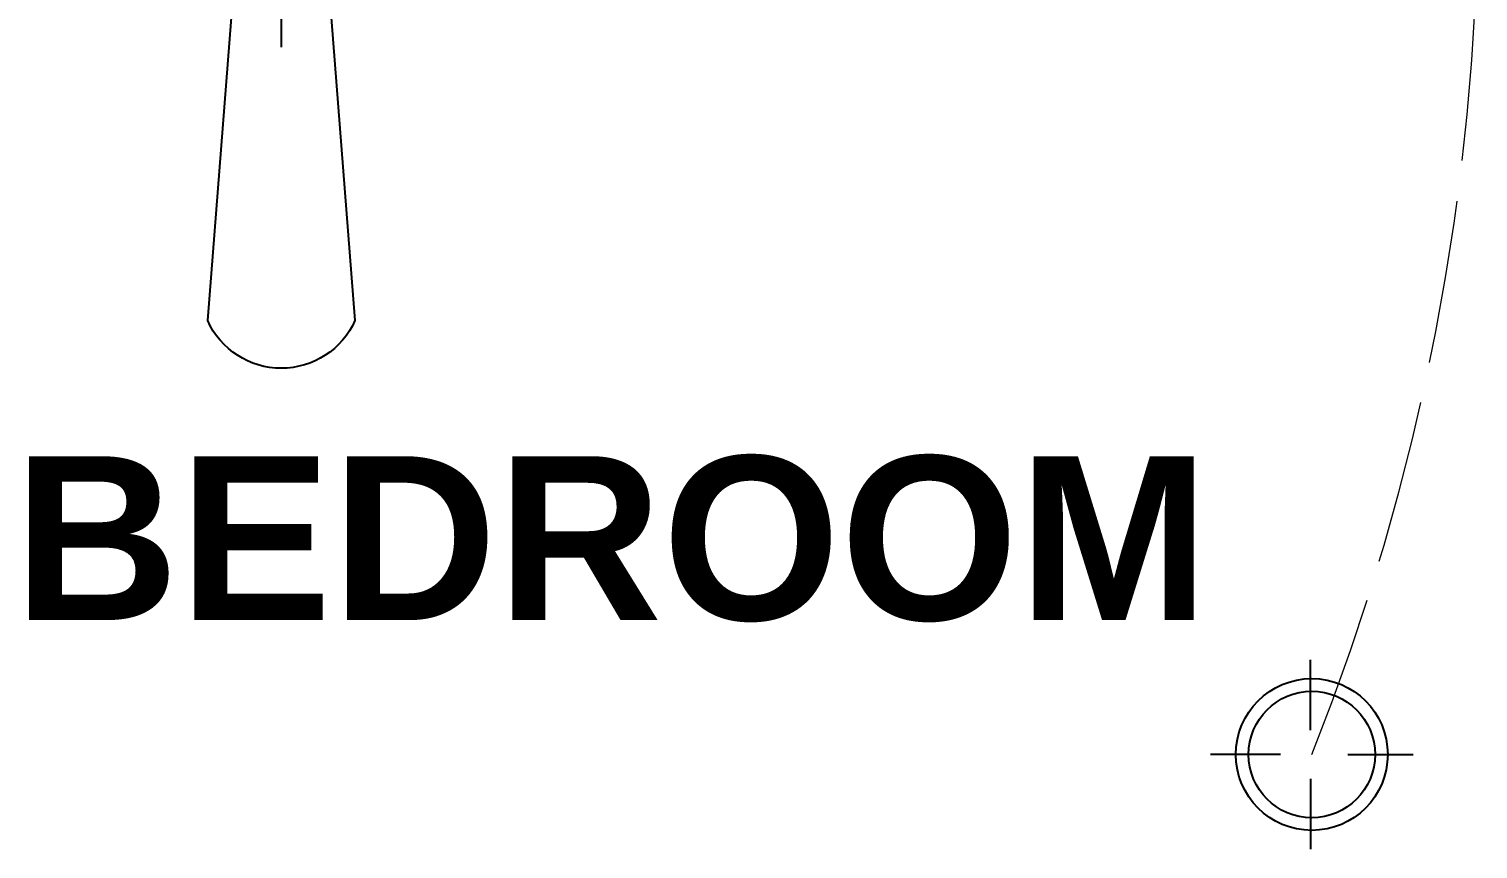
# Model space of a CAD drawing. Header units: inches. Extents: x 463 to 1759, y 367 to 863.
# Drawn here: x 574.5 to 627.5, y 566.5 to 596.6 of the extents above; entities that cross this region are included whole.
import ezdxf

# ---------------------------------------------------------------- set-up
doc = ezdxf.new("R2010")
doc.units = ezdxf.units.IN
doc.header["$LTSCALE"] = 0.5
doc.header["$MEASUREMENT"] = 0
doc.linetypes.add('ACAD_ISO02W100', pattern=[15, 12, -3])
doc.layers.add('DIMENSION TEXT', color=7, linetype='Continuous')
for name, color, linetype, lineweight in [('ELECTRICAL', 11, 'Continuous', 25), ('FALSE CEILING LIGHTS', 30, 'Continuous', 20), ('Fan', 153, 'Continuous', 20)]:
    doc.layers.add(name, color=color, linetype=linetype, lineweight=lineweight)
doc.layers.add('LAWN', color=170, linetype='Continuous', lineweight=5, plot=False)
doc.styles.get("Standard").update_dxf_attribs({"font": 'arialbd.ttf'})

# ---------------------------------------------------------------- blocks, each defined once
blk = doc.blocks.new('rt')
at = {"layer": 'Fan', "lineweight": 25}
for p, q in [((-86.2, -269.2), (-117.8, -674.3)), ((-43.1, -275.1), (-43.1, -397)), ((-0.1, -269.2), (31.6, -674.3))]:
    blk.add_line(p, q, dxfattribs=at)
at = {"layer": 'Fan', "lineweight": 25, "extrusion": (0, 0, -1)}
blk.add_ellipse((-43.1, -640.7), major_axis=(0.1, 81.9), ratio=1, start_param=1.991559, end_param=4.28803, dxfattribs=at)
blk = doc.blocks.new('LIGHT')
at = {"layer": 'ELECTRICAL', "lineweight": 25}
for p, q in [((3813.676, -268.021), (3813.676, -265.803)), ((3812.727, -268.794), (3810.509, -268.794)), ((3814.855, -268.794), (3816.919, -268.794)), ((3813.676, -269.567), (3813.676, -271.785))]:
    blk.add_line(p, q, dxfattribs=at)
for radius in [2.4, 2.4, 2, 2]:
    blk.add_circle((3813.714, -268.794), radius, dxfattribs=at)

msp = doc.modelspace()

# ---------------------------------------------------------------- linework, layer by layer
at = {"layer": 'LAWN', "color": 5, "linetype": 'ACAD_ISO02W100', "lineweight": 5}
msp.add_arc((542.172, 601.653), 85.339, 338.23182, 21.46101, dxfattribs=at)

# ---------------------------------------------------------------- block references
at = {"layer": 'FALSE CEILING LIGHTS', "color": 30, "true_color": 0xf8991e, "xscale": 1.157606277656354, "yscale": 1.157606277656354, "zscale": 1.157606277623779}
msp.add_blockref('LIGHT', (-3793.354, 881.162), dxfattribs=at)
at = {"layer": 'Fan', "color": 7, "lineweight": 5, "true_color": 0xffffff, "xscale": 0.03609625071097101, "yscale": 0.03609625071097101, "zscale": 0.03609625071097101}
msp.add_blockref('rt', (585.253, 610.228), dxfattribs=at)

# ---------------------------------------------------------------- texts
at = {"layer": 'DIMENSION TEXT'}
msp.add_text('BEDROOM', height=6, dxfattribs=at).set_placement((573.899, 574.926))

doc.saveas('drawing.dxf')
